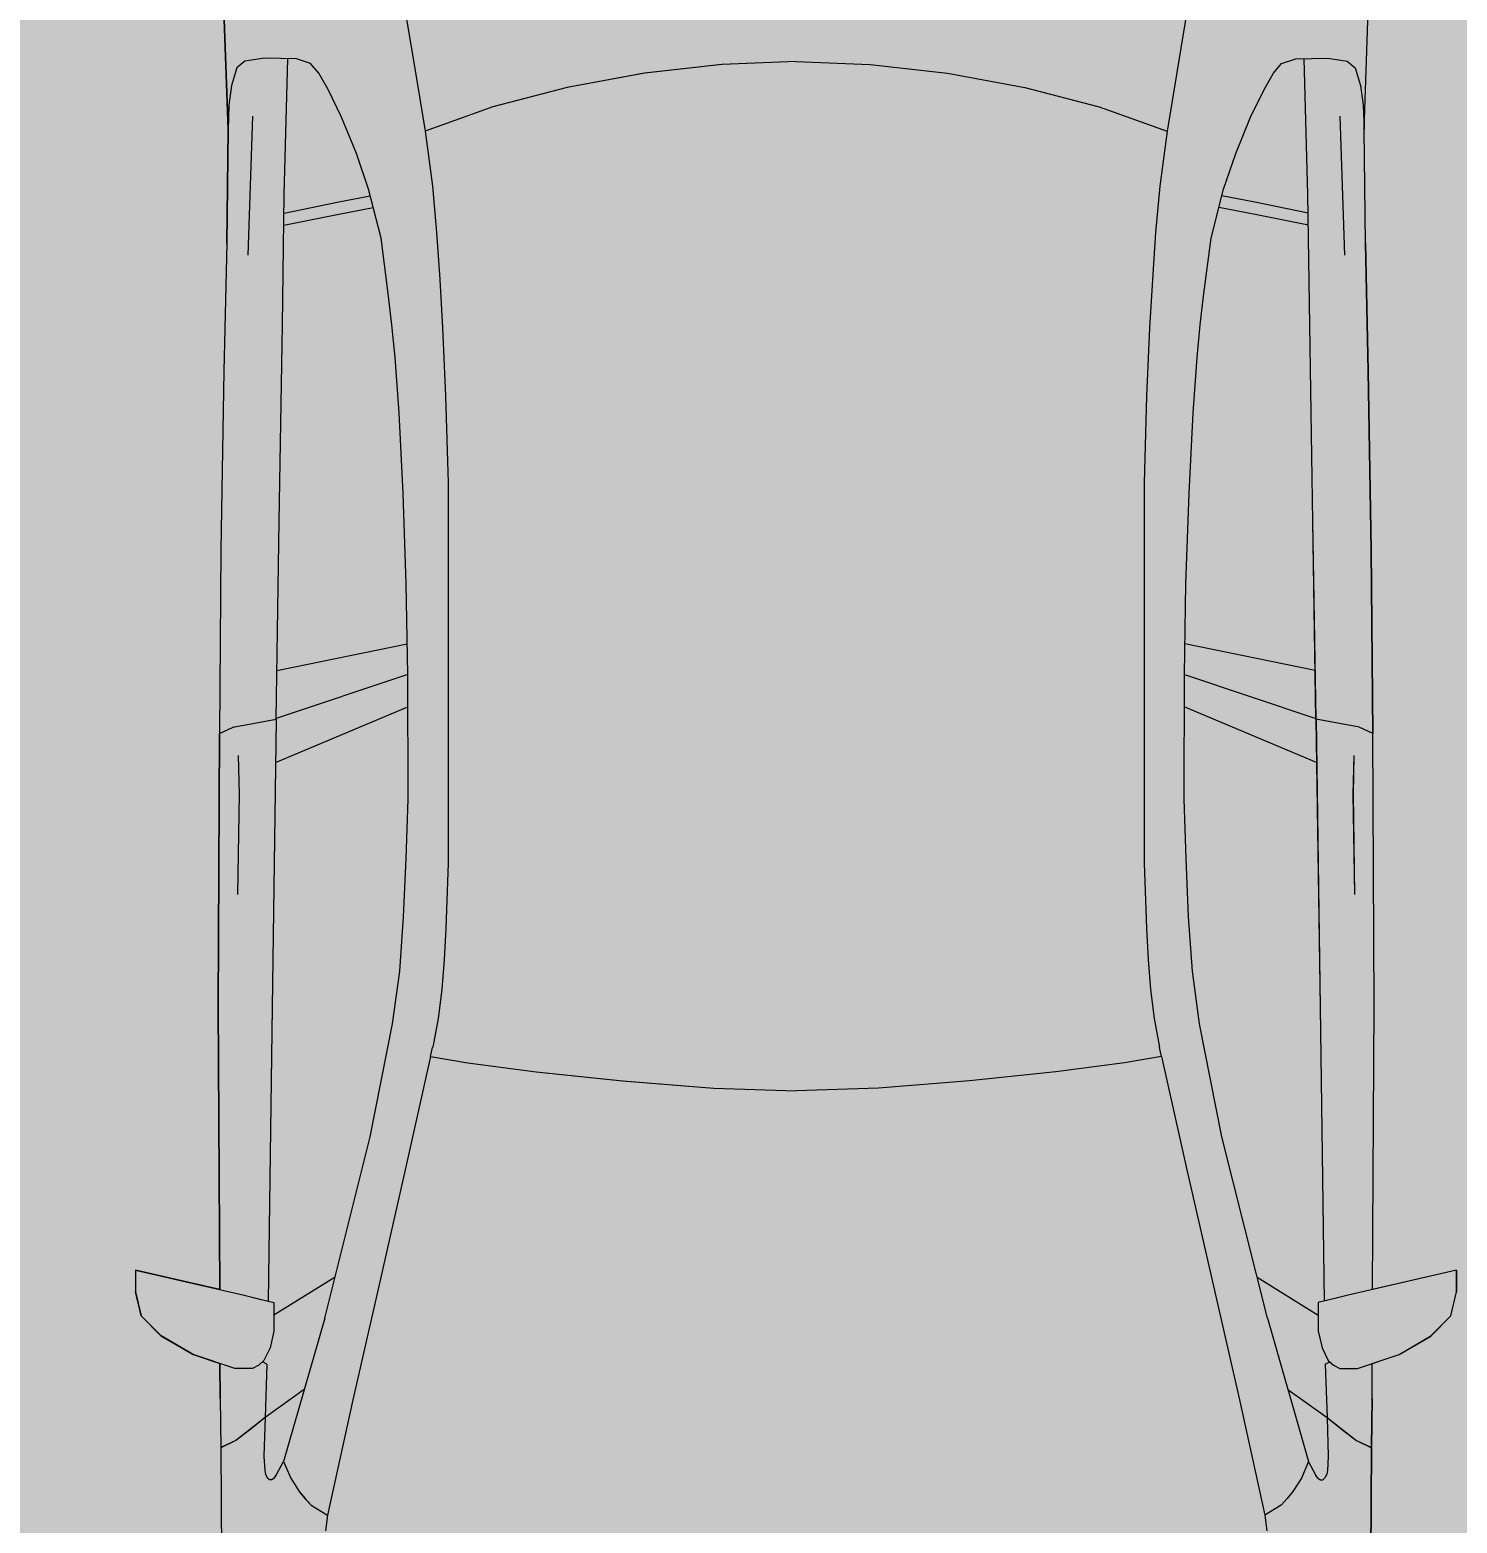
# Model space of a CAD drawing. Header units: millimetres. Extents: x 141848 to 1648660, y -821378 to -151356.
# Drawn here: x 175494 to 177758, y -269216 to -266847 of the extents above; entities that cross this region are included whole.
import ezdxf

# ---------------------------------------------------------------- set-up
doc = ezdxf.new("R2010")
doc.units = ezdxf.units.MM
doc.header["$MEASUREMENT"] = 0
for name, color, linetype in [('Cars', 7, 'Continuous'), ('Cotations - 1_100', 7, 'Continuous'), ('Extérieur - Environnement', 7, 'Continuous')]:
    doc.layers.add(name, color=color, linetype=linetype)
doc.styles.add('STYLE_GENERE_2', font='')
doc.styles.get('STYLE_GENERE_2').set_extended_font_data('Arial')
doc.dimstyles.new('STYLE_GENERE__2', dxfattribs={"dimtxt": 250, "dimasz": 190, "dimexe": 1.25, "dimexo": 0.625, "dimgap": 0, "dimtad": 1, "dimlfac": 0.001, "dimtxsty": 'STYLE_GENERE_2', "dimblk": 'ARROWHEAD_6', "dimblk1": 'ARROWHEAD_6', "dimblk2": 'ARROWHEAD_6', "dimcen": 2.5, "dimse1": 1, "dimse2": 1, "dimclrd": 7, "dimclre": 7, "dimclrt": 7, "dimazin": 3, "dimtfac": 1, "dimtmove": 0, "dimatfit": 3})

# ---------------------------------------------------------------- blocks, each defined once
blk = doc.blocks.new('Car 0025')
at = {"layer": 'Cars', "color": 7, "linetype": 'Continuous', "lineweight": 13}
for p, q in [((-652, 3786.7), (-615.8, 3571.1)), ((627.8, 3786.7), (591.6, 3571.1)), ((-920.3, 3683.6), (-913, 3480.7)), ((-913, 3480.7), (-920.3, 3683.6)), ((888.9, 3480.7), (896.1, 3683.6)), ((888.9, 3480.7), (896.1, 3683.6)), ((-899.1, 3578.6), (-907.5, 3550.6)), ((-886.4, 3589.1), (-899.1, 3578.6)), ((-855.4, 3593.9), (-886.4, 3589.1)), ((-804.8, 3592.7), (-855.4, 3593.9)), ((-824, 3377.8), (-818.1, 3593)), ((-782.3, 3585.5), (-804.8, 3592.7)), ((-769.3, 3570.3), (-782.3, 3585.5)), ((-129.6, 3584), (-252.3, 3570.1)), ((-12.1, 3588.7), (-129.6, 3584)), ((-12.1, 3588.7), (105.4, 3584)), ((105.4, 3584), (228.1, 3570.1)), ((745.1, 3570.3), (758.1, 3585.5)), ((758.1, 3585.5), (780.6, 3592.7)), ((780.6, 3592.7), (831.2, 3593.9)), ((799.8, 3377.8), (793.9, 3593)), ((831.2, 3593.9), (862.2, 3589.1)), ((862.2, 3589.1), (874.9, 3578.6)), ((874.9, 3578.6), (883.3, 3550.6)), ((-754.4, 3544.1), (-769.3, 3570.3)), ((-615.8, 3571.1), (-600.6, 3478)), ((-252.3, 3570.1), (-375.1, 3547.5)), ((228.1, 3570.1), (350.9, 3547.5)), ((591.6, 3571.1), (576.4, 3478)), ((730.2, 3544.1), (745.1, 3570.3)), ((-907.5, 3550.6), (-911.8, 3519.1)), ((-733, 3500.1), (-754.4, 3544.1)), ((-375.1, 3547.5), (-492.9, 3516.7)), ((350.9, 3547.5), (468.7, 3516.7)), ((708.8, 3500.1), (730.2, 3544.1)), ((883.3, 3550.6), (887.6, 3519.1)), ((-911.8, 3519.1), (-913, 3480.7)), ((-492.9, 3516.7), (-600.6, 3478)), ((468.7, 3516.7), (576.4, 3478)), ((887.6, 3519.1), (888.9, 3480.7)), ((-874.4, 3501.9), (-881.8, 3281.1)), ((-709.6, 3442.8), (-733, 3500.1)), ((685.4, 3442.8), (708.8, 3500.1)), ((850.2, 3501.9), (857.6, 3281.1)), ((-913, 3480.7), (-915.3, 3300.4)), ((-915.3, 3300.4), (-913, 3480.7)), ((-600.6, 3478), (-588.9, 3390.6)), ((576.4, 3478), (564.8, 3390.6)), ((891.1, 3300.4), (888.9, 3480.7)), ((891.1, 3300.4), (888.9, 3480.7)), ((-690.2, 3386.2), (-709.6, 3442.8)), ((666.1, 3386.2), (685.4, 3442.8)), ((-588.9, 3390.6), (-582.3, 3317.1)), ((564.8, 3390.6), (558.1, 3317.1)), ((-826.9, 3170.4), (-824, 3377.8)), ((-824.4, 3348), (-740, 3365.2)), ((-740, 3365.2), (-687.5, 3375.4)), ((-670.4, 3308.1), (-690.2, 3386.2)), ((646.2, 3308.1), (666.1, 3386.2)), ((715.8, 3365.2), (663.3, 3375.4)), ((800.2, 3348), (715.8, 3365.2)), ((802.7, 3170.4), (799.8, 3377.8)), ((-824.7, 3328.7), (-740.3, 3346)), ((-740.3, 3346), (-682.9, 3357.1)), ((716.1, 3346), (658.7, 3357.1)), ((800.5, 3328.7), (716.1, 3346)), ((-582.3, 3317.1), (-577.3, 3242.7)), ((558.1, 3317.1), (553.1, 3242.7)), ((-915.3, 3300.4), (-919.6, 3097.2)), ((-915.3, 3300.4), (-919.6, 3097.2)), ((-659, 3220.7), (-670.4, 3308.1)), ((634.8, 3220.7), (646.2, 3308.1)), ((895.4, 3097.2), (891.1, 3300.4)), ((891.1, 3300.4), (895.4, 3097.2)), ((-577.3, 3242.7), (-572.9, 3165.9)), ((553.1, 3242.7), (548.7, 3165.9)), ((-653.2, 3171.1), (-659, 3220.7)), ((629, 3171.1), (634.8, 3220.7)), ((-831.9, 2859.6), (-826.9, 3170.4)), ((-648.1, 3119.2), (-653.2, 3171.1)), ((-572.9, 3165.9), (-568.1, 3057.7)), ((548.7, 3165.9), (543.9, 3057.7)), ((623.9, 3119.2), (629, 3171.1)), ((807.7, 2859.6), (802.7, 3170.4)), ((-641.8, 3031.2), (-648.1, 3119.2)), ((617.6, 3031.2), (623.9, 3119.2)), ((-919.6, 3097.2), (-924.4, 2813.9)), ((-919.6, 3097.2), (-924.4, 2813.9)), ((900.2, 2813.9), (895.4, 3097.2)), ((895.4, 3097.2), (900.2, 2813.9)), ((-568.1, 3057.8), (-564.2, 2920.2)), ((543.9, 3057.8), (540, 2920.2)), ((-635.4, 2903.1), (-641.8, 3031.2)), ((611.2, 2903.1), (617.6, 3031.2)), ((-564.2, 2920.2), (-564.1, 2317.3)), ((540, 2920.2), (539.9, 2317.3)), ((-630.4, 2759.9), (-635.4, 2903.1)), ((606.2, 2759.9), (611.2, 2903.1)), ((-836.8, 2545.3), (-831.9, 2859.6)), ((812.6, 2545.3), (807.7, 2859.6)), ((-924.4, 2813.9), (-926.9, 2522.7)), ((-924.4, 2813.9), (-926.9, 2522.7)), ((902.7, 2522.7), (900.2, 2813.9)), ((900.2, 2813.9), (902.7, 2522.7)), ((-628, 2616.3), (-630.4, 2759.9)), ((603.8, 2616.3), (606.2, 2759.9)), ((-835.6, 2622.4), (-628.8, 2664.8)), ((811.4, 2622.4), (604.6, 2664.8)), ((-628, 2616.3), (-836.8, 2546.4)), ((-627.5, 2418.3), (-628, 2616.3)), ((603.3, 2418.3), (603.8, 2616.3)), ((603.8, 2616.3), (812.6, 2546.4)), ((-837.8, 2476.4), (-627.9, 2564.8)), ((813.6, 2476.4), (603.7, 2564.8)), ((-900, 2533.7), (-874.1, 2538.4)), ((-874.1, 2538.4), (-836.8, 2545.3)), ((-836.8, 2545.3), (-843.3, 2088.2)), ((812.6, 2545.3), (819.1, 2088.2)), ((849.9, 2538.4), (812.6, 2545.3)), ((875.8, 2533.7), (849.9, 2538.4)), ((-926.9, 2522.7), (-928.9, 2089.8)), ((-928.9, 2089.8), (-926.9, 2522.7)), ((-926.9, 2522.7), (-905.2, 2532.4)), ((-905.2, 2532.4), (-903.2, 2533)), ((-903.2, 2533), (-900, 2533.7)), ((879.1, 2533), (875.8, 2533.7)), ((881, 2532.4), (879.1, 2533)), ((902.7, 2522.7), (881, 2532.4)), ((904.7, 2089.8), (902.7, 2522.7)), ((904.7, 2089.8), (902.7, 2522.7)), ((-897, 2487.7), (-895.5, 2426.5)), ((872.8, 2487.7), (871.3, 2426.5)), ((-895.5, 2426.5), (-898.1, 2267.2)), ((-630.6, 2324.2), (-627.5, 2418.3)), ((606.4, 2324.2), (603.3, 2418.3)), ((871.3, 2426.5), (873.9, 2267.2)), ((-634.8, 2231.6), (-630.6, 2324.2)), ((610.6, 2231.6), (606.4, 2324.2)), ((-564.1, 2317.3), (-567.9, 2213)), ((539.9, 2317.3), (543.8, 2213)), ((-640.9, 2145.4), (-634.8, 2231.6)), ((616.7, 2145.4), (610.6, 2231.6)), ((-567.9, 2213), (-570.5, 2163.8)), ((543.8, 2213), (546.3, 2163.8)), ((-570.5, 2163.8), (-574.3, 2116.7)), ((546.3, 2163.8), (550.1, 2116.7)), ((-652.1, 2062.2), (-640.9, 2145.4)), ((627.9, 2062.2), (616.7, 2145.4)), ((-574.3, 2116.7), (-580.1, 2070.5)), ((550.1, 2116.7), (555.9, 2070.5)), ((-928.9, 2089.8), (-926.4, 1640.4)), ((-926.4, 1640.4), (-928.9, 2089.8)), ((-843.3, 2088.2), (-849.7, 1622.1)), ((819.1, 2088.2), (825.5, 1622.1)), ((902.2, 1640.4), (904.7, 2089.8)), ((902.2, 1640.4), (904.7, 2089.8)), ((-687.5, 1882.8), (-652.1, 2062.2)), ((-580.1, 2070.5), (-588.5, 2025.1)), ((555.9, 2070.5), (564.3, 2025.1)), ((663.3, 1882.8), (627.9, 2062.2)), ((-591.8, 2010.3), (-588.8, 2024.6)), ((-588.8, 2024.6), (-588.4, 2025.3)), ((564.6, 2024.6), (564.2, 2025.3)), ((567.6, 2010.3), (564.6, 2024.6)), ((-591.8, 2010.3), (-632, 1830.3)), ((-591.8, 2010.3), (-532.9, 2000.2)), ((-532.9, 2000.2), (-424.2, 1986.1)), ((508.7, 2000.2), (400, 1986.1)), ((567.6, 2010.3), (508.7, 2000.2)), ((567.6, 2010.3), (607.8, 1830.3)), ((-424.2, 1986.1), (-287.2, 1971.5)), ((-287.2, 1971.5), (-142.7, 1960.1)), ((263, 1971.5), (118.5, 1960.1)), ((400, 1986.1), (263, 1971.5)), ((-142.7, 1960.1), (-12.1, 1955.6)), ((118.5, 1960.1), (-12.1, 1955.6)), ((-759.7, 1595.1), (-687.5, 1882.8)), ((735.5, 1595.1), (663.3, 1882.8)), ((-632, 1830.3), (-674.2, 1645.7)), ((607.8, 1830.3), (650, 1645.7)), ((-926.4, 1640.4), (-1059.8, 1671.2)), ((-1059.8, 1671.2), (-1059.8, 1636.9)), ((-1059.8, 1671.2), (-887.7, 1631.5)), ((-1059.8, 1671.2), (-1059.8, 1636.9)), ((-743.3, 1660.3), (-840.5, 1599.8)), ((719.1, 1660.3), (816.3, 1599.8)), ((1035.6, 1671.2), (863.5, 1631.5)), ((1035.6, 1671.2), (902.2, 1640.4)), ((1035.6, 1636.9), (1035.6, 1671.2)), ((1035.6, 1671.2), (1035.6, 1636.9)), ((-1059.8, 1636.9), (-1050.9, 1598.8)), ((-1050.9, 1598.8), (-1059.8, 1636.9)), ((-674.2, 1645.7), (-715.3, 1465.4)), ((650, 1645.7), (691.1, 1465.4)), ((1026.7, 1598.8), (1035.6, 1636.9)), ((1026.7, 1598.8), (1035.6, 1636.9)), ((-887.7, 1631.5), (-864.6, 1626)), ((-864.6, 1626), (-840.5, 1619.8)), ((-840.5, 1619.8), (-840.5, 1574.6)), ((840.4, 1626), (816.3, 1619.8)), ((816.3, 1619.8), (816.3, 1574.6)), ((863.5, 1631.5), (840.4, 1626)), ((-1050.9, 1598.8), (-1019.1, 1566.8)), ((-1019.1, 1566.8), (-1050.9, 1598.8)), ((-759.7, 1595.1), (-825.1, 1368)), ((735.5, 1595.1), (800.9, 1368)), ((994.9, 1566.8), (1026.7, 1598.8)), ((994.9, 1566.8), (1026.7, 1598.8)), ((-1019.1, 1566.8), (-968.5, 1537.3)), ((-968.5, 1537.3), (-1019.1, 1566.8)), ((-840.5, 1574.6), (-846.5, 1548.1)), ((816.3, 1574.6), (822.3, 1548.1)), ((944.3, 1537.3), (994.9, 1566.8)), ((944.3, 1537.3), (994.9, 1566.8)), ((-846.5, 1548.1), (-856.3, 1528)), ((822.3, 1548.1), (832.1, 1528)), ((-968.5, 1537.3), (-926, 1523.1)), ((-902.5, 1515.3), (-968.5, 1537.3)), ((-926, 1523.1), (-925.7, 1467.7)), ((-925.7, 1467.7), (-926, 1523.1)), ((-864.4, 1520.4), (-874.6, 1515.3)), ((-856.3, 1528), (-864.4, 1520.4)), ((-851.4, 1522.3), (-858.6, 1525.8)), ((-851.4, 1522.3), (-854.4, 1437.8)), ((827.2, 1522.3), (834.4, 1525.8)), ((827.2, 1522.3), (830.2, 1437.8)), ((832.1, 1528), (840.2, 1520.4)), ((840.2, 1520.4), (850.4, 1515.3)), ((878.3, 1515.3), (944.3, 1537.3)), ((901.5, 1467.7), (901.8, 1523.1)), ((901.5, 1467.7), (901.8, 1523.1)), ((901.8, 1523.1), (944.3, 1537.3)), ((-874.6, 1515.3), (-902.5, 1515.3)), ((850.4, 1515.3), (878.3, 1515.3)), ((-792.3, 1482), (-854.4, 1437.8)), ((768.1, 1482), (830.2, 1437.8)), ((-925.7, 1467.7), (-924.7, 1389.7)), ((-925.7, 1467.7), (-924.7, 1389.7)), ((-715.3, 1465.4), (-755.5, 1282.4)), ((691.1, 1465.4), (731.3, 1282.4)), ((900.5, 1389.7), (901.5, 1467.7)), ((901.5, 1467.7), (900.5, 1389.7)), ((-854.4, 1437.8), (-879.3, 1417.7)), ((-854.4, 1437.8), (-856.2, 1376.4)), ((830.2, 1437.8), (855.1, 1417.7)), ((830.2, 1437.8), (832, 1376.4)), ((-900.9, 1401.3), (-924.7, 1389.7)), ((-879.3, 1417.7), (-900.9, 1401.3)), ((855.1, 1417.7), (876.7, 1401.3)), ((876.7, 1401.3), (900.5, 1389.7)), ((-924.7, 1389.7), (-920.5, 734.5)), ((-924.7, 1389.7), (-920.5, 734.5)), ((-856.2, 1376.4), (-855, 1353.4)), ((832, 1376.4), (830.8, 1353.4)), ((896.3, 734.5), (900.5, 1389.7)), ((900.5, 1389.7), (896.3, 734.5)), ((-855, 1353.4), (-853.9, 1347.6)), ((-836.8, 1345.8), (-832.5, 1354)), ((-832.4, 1354), (-825.1, 1368)), ((-825.1, 1368), (-813.7, 1341.5)), ((800.9, 1368), (789.5, 1341.5)), ((808.2, 1354), (800.9, 1368)), ((812.6, 1345.8), (808.3, 1354)), ((830.8, 1353.4), (829.7, 1347.6)), ((-853.9, 1347.6), (-851, 1342)), ((-847.5, 1338.9), (-851, 1342)), ((-843.8, 1338.8), (-847.5, 1338.9)), ((-839.9, 1341.4), (-843.8, 1338.8)), ((-839.9, 1341.4), (-836.8, 1345.8)), ((-813.7, 1341.5), (-800.3, 1320)), ((789.5, 1341.5), (776.1, 1320)), ((815.7, 1341.4), (812.6, 1345.8)), ((815.7, 1341.4), (819.6, 1338.8)), ((819.6, 1338.8), (823.3, 1338.9)), ((823.3, 1338.9), (826.8, 1342)), ((829.7, 1347.6), (826.8, 1342)), ((-800.3, 1320), (-791.1, 1308.8)), ((-791.1, 1308.8), (-781.4, 1298.4)), ((766.9, 1308.8), (757.2, 1298.4)), ((776.1, 1320), (766.9, 1308.8)), ((-781.4, 1298.4), (-755.5, 1282.4)), ((-755.5, 1282.4), (-758.8, 1257.5)), ((-755.5, 1282.4), (-755.5, 1282.4)), ((757.2, 1298.4), (731.3, 1282.4)), ((731.3, 1282.4), (734.6, 1257.5)), ((731.3, 1282.4), (731.3, 1282.4))]:
    blk.add_line(p, q, dxfattribs=at)
blk = doc.blocks.new('*D549')
at = {"layer": 'Cotations - 1_100', "color": 7, "linetype": 'Continuous', "lineweight": 5}
for p, q in [((170588.6, -259410.6), (170588.6, -259260.6)), ((170688.6, -259510.6), (170488.6, -259310.6)), ((170776.1, -259410.6), (170401.1, -259410.6)), ((170588.6, -271829.4), (170588.6, -259410.6)), ((170488.6, -271729.4), (170688.6, -271929.4)), ((170776.1, -271829.4), (170401.1, -271829.4)), ((170588.6, -271979.4), (170588.6, -271829.4))]:
    blk.add_line(p, q, dxfattribs=at)
at = {"layer": 'Cotations - 1_100', "color": 7, "lineweight": 5, "insert": (170538.6, -266047.4), "char_height": 250, "attachment_point": 7, "rotation": 90, "style": 'STYLE_GENERE_2'}
blk.add_mtext('\\A1;{\\pql;\\fArial|b0|i0|c0|p38;12,42}', dxfattribs=at)
blk = doc.blocks.new('ARROWHEAD_6')
at = {"color": 0, "linetype": 'Continuous', "lineweight": 0}
for p, q in [((-0.5, -0.5), (0.5, 0.5)), ((0, 0), (-1, 0))]:
    blk.add_line(p, q, dxfattribs=at)

msp = doc.modelspace()

# ---------------------------------------------------------------- hatches: boundary and pattern name
at = {"linetype": 'Continuous', "lineweight": 0, "true_color": 0x6f6f6f}
h = msp.add_hatch(color=8, dxfattribs=at)
h.paths.add_polyline_path([(141848.442, -295062.571), (269220.821, -293826.868), (269220.821, -270902.734), (268763.049, -270902.734), (254213.6, -271040.575), (254213.6, -163437.635), (153156.2, -163437.635), (153156.2, -271040.575), (153182.962, -271040.57), (153183.146, -272000.514, -0.40942736), (149183.681, -275935.042), (141848.442, -275935.042)])
h.paths.add_polyline_path([(158435.584, -260639.953), (155145.584, -260639.953), (155145.584, -248364.953), (155145.584, -243089.974), (155145.584, -242189.974), (158435.584, -242189.974)], flags=0)
h.paths.add_polyline_path([(161503.433, -171995.57), (161503.433, -193810.571), (161503.433, -230015.57), (161503.433, -260810.571), (196775.042, -260810.571), (196775.042, -222495.57), (186955.542, -222495.57), (186955.542, -218295.57), (196754.55, -218295.57), (196754.55, -208495.57), (196754.55, -204495.57), (193355.542, -204495.57), (193355.542, -195161.535), (195576.034, -195161.535), (195576.034, -189810.571), (217850.068, -189810.571), (217850.068, -262266.885), (245610.045, -262266.885), (245610.045, -253395.571), (245626.034, -253395.571), (246426.034, -253395.571), (247826.034, -253395.571), (247826.034, -248005.571), (247826.034, -246605.571), (245626.034, -246605.571), (245610.045, -246605.571), (245610.045, -171995.57), (212806.28, -171995.57)], flags=0)
h.paths.add_polyline_path([(162737.042, -269433.913, -0.09031866), (162858.773, -268727.623, -0.20144873), (163912.639, -267592.74, -0.10421145), (164718.006, -267415.055), (165317.979, -267409.371, -0.10404461), (166125.354, -267571.244, -0.23825546), (167284.257, -268953.318, -0.05518862), (167336.836, -269390.334), (167338.931, -269611.438), (167351.046, -270890.267), (167092.583, -271892.761, -0.26794919), (165370.083, -272909.124), (164770.11, -272914.808, -0.19371746), (163379.252, -272370.185, -0.07056876), (163028.663, -271931.262, -0.1316525), (162751.253, -270933.845)], flags=0)
h.paths.add_polyline_path([(175327.752, -275599.002, -0.4157911), (173316.986, -273599.031), (173316.986, -273452.052), (173330.488, -267377.824, -0.3805567), (175316.986, -265609.826), (175394.714, -265609.826), (175394.714, -270609.826), (190394.714, -270609.826), (190394.714, -265609.826), (195356.191, -265609.826, -0.41421356), (196856.191, -267109.826), (196856.191, -273660.699, -0.34550161), (195137.285, -275433.432)], flags=0)
h.paths.add_polyline_path([(205510.093, -271504.083, -0.13447393), (205230.948, -270484.937), (205230.948, -268984.937, -0.41421356), (207230.948, -266984.937), (207830.948, -266984.937, -0.41421356), (209830.948, -268984.937), (209830.948, -270484.937, -0.12882035), (209574.03, -271465.581, -0.27093629), (207830.948, -272484.937), (207230.948, -272484.937, -0.26498)], flags=0)
h.paths.add_polyline_path([(217862.687, -273329.325), (217869.949, -267730.336, -0.09856151), (218100.718, -266943.721), (218117.681, -266951.545, -0.258849), (219955.479, -265605.827), (219953.141, -265587.294), (220637.569, -265587.294), (220637.569, -265687.294), (220637.569, -270687.294), (250537.569, -270687.294), (250537.569, -265687.294), (252208.004, -265687.294), (254186.294, -265687.294), (254186.294, -267687.294), (254186.294, -271062.255, 0.00134576), (254186.323, -271073.021), (254197.209, -273095.233, -0.41421356), (252208.004, -275105.97), (243484.534, -275105.97, -0.00518896), (243431.438, -275116.103), (235447.992, -275196.191), (220071.012, -275253.24, -0.38655333), (217873.089, -273475.385, -0.02518922)], flags=0)

# ---------------------------------------------------------------- linework, layer by layer
at = {"layer": 'Extérieur - Environnement', "color": 7, "linetype": 'Continuous', "lineweight": 13}
for p, q in [((176069.628, -266699.145), (176105.801, -266914.757)), ((177349.441, -266699.145), (177313.268, -266914.757)), ((175801.325, -266802.209), (175808.586, -267005.182)), ((175808.586, -267005.182), (175801.325, -266802.209)), ((177610.483, -267005.182), (177617.744, -266802.209)), ((177610.483, -267005.182), (177617.744, -266802.209)), ((175822.578, -266907.239), (175814.173, -266935.244)), ((175835.279, -266896.747), (175822.578, -266907.239)), ((175866.256, -266891.975), (175835.279, -266896.747)), ((175916.87, -266893.182), (175866.256, -266891.975)), ((175897.665, -267108.099), (175903.488, -266892.863)), ((175939.345, -266900.359), (175916.87, -266893.182)), ((175952.343, -266915.534), (175939.345, -266900.359)), ((176105.801, -266914.757), (176121.014, -267007.801)), ((176591.999, -266901.845), (176469.316, -266915.731)), ((176709.534, -266897.126), (176591.999, -266901.845)), ((176709.534, -266897.126), (176827.07, -266901.845)), ((176827.07, -266901.845), (176949.753, -266915.731)), ((177313.268, -266914.757), (177298.055, -267007.801)), ((177466.726, -266915.534), (177479.724, -266900.359)), ((177479.724, -266900.359), (177502.199, -266893.182)), ((177502.199, -266893.182), (177552.813, -266891.975)), ((177521.404, -267108.099), (177515.581, -266892.863)), ((177552.813, -266891.975), (177583.79, -266896.747)), ((177583.79, -266896.747), (177596.491, -266907.239)), ((177596.491, -266907.239), (177604.896, -266935.244)), ((175814.173, -266935.244), (175809.859, -266966.747)), ((175967.237, -266941.727), (175952.343, -266915.534)), ((176346.561, -266938.334), (176228.712, -266969.199)), ((176469.316, -266915.731), (176346.561, -266938.334)), ((176949.753, -266915.731), (177072.508, -266938.334)), ((177072.508, -266938.334), (177190.357, -266969.199)), ((177451.832, -266941.727), (177466.726, -266915.534)), ((177604.896, -266935.244), (177609.21, -266966.747)), ((175988.642, -266985.75), (175967.237, -266941.727)), ((177430.427, -266985.75), (177451.832, -266941.727)), ((175809.859, -266966.747), (175808.586, -267005.182)), ((175847.252, -266983.945), (175839.835, -267204.725)), ((176012.056, -267043.022), (175988.642, -266985.75)), ((176228.712, -266969.199), (176121.014, -267007.801)), ((177190.357, -266969.199), (177298.055, -267007.801)), ((177407.013, -267043.022), (177430.427, -266985.75)), ((177571.817, -266983.945), (177579.234, -267204.725)), ((177609.21, -266966.747), (177610.483, -267005.182)), ((175808.586, -267005.182), (175806.372, -267185.487)), ((175806.372, -267185.487), (175808.586, -267005.182)), ((176121.014, -267007.801), (176132.686, -267095.228)), ((177298.055, -267007.801), (177286.383, -267095.228)), ((177612.697, -267185.487), (177610.483, -267005.182)), ((177612.697, -267185.487), (177610.483, -267005.182)), ((176031.386, -267099.683), (176012.056, -267043.022)), ((177387.683, -267099.683), (177407.013, -267043.022)), ((176051.22, -267177.701), (176031.386, -267099.683)), ((176132.684, -267095.211), (176139.377, -267168.735)), ((177286.385, -267095.211), (177279.692, -267168.735)), ((177367.849, -267177.701), (177387.683, -267099.683)), ((175894.732, -267315.416), (175897.665, -267108.099)), ((175897.244, -267137.834), (175981.632, -267120.602)), ((175981.632, -267120.602), (176034.113, -267110.411)), ((177437.437, -267120.602), (177384.956, -267110.411)), ((177521.825, -267137.834), (177437.437, -267120.602)), ((177524.337, -267315.416), (177521.404, -267108.099)), ((175896.971, -267157.127), (175981.359, -267139.896)), ((175981.359, -267139.896), (176038.774, -267128.746)), ((177437.71, -267139.896), (177380.295, -267128.746)), ((177522.098, -267157.127), (177437.71, -267139.896)), ((176139.376, -267168.721), (176144.343, -267243.196)), ((177279.693, -267168.721), (177274.726, -267243.196)), ((175806.372, -267185.487), (175802.023, -267388.698)), ((175806.372, -267185.487), (175802.023, -267388.698)), ((176062.629, -267265.192), (176051.22, -267177.701)), ((177356.44, -267265.192), (177367.849, -267177.701)), ((177617.046, -267388.698), (177612.697, -267185.487)), ((177612.697, -267185.487), (177617.046, -267388.698)), ((176144.343, -267243.192), (176148.746, -267319.989)), ((177274.726, -267243.192), (177270.323, -267319.989)), ((176068.476, -267314.77), (176062.629, -267265.192)), ((177350.593, -267314.77), (177356.44, -267265.192)), ((175889.772, -267626.213), (175894.732, -267315.416)), ((176073.57, -267366.608), (176068.476, -267314.77)), ((177345.499, -267366.608), (177350.593, -267314.77)), ((177529.297, -267626.213), (177524.337, -267315.416)), ((176148.746, -267319.979), (176153.511, -267428.1)), ((177270.323, -267319.979), (177265.558, -267428.1)), ((175802.023, -267388.698), (175797.237, -267671.932)), ((175802.023, -267388.698), (175797.237, -267671.932)), ((176079.807, -267454.622), (176073.57, -267366.608)), ((177339.262, -267454.622), (177345.499, -267366.608)), ((177621.832, -267671.932), (177617.046, -267388.698)), ((177617.046, -267388.698), (177621.832, -267671.932)), ((176153.511, -267428.096), (176157.482, -267565.617)), ((177265.558, -267428.096), (177261.587, -267565.617)), ((176086.194, -267582.751), (176079.807, -267454.622)), ((177332.875, -267582.751), (177339.262, -267454.622)), ((176157.482, -267565.617), (176157.521, -268168.583)), ((177261.587, -267565.617), (177261.548, -268168.583)), ((176091.194, -267725.992), (176086.194, -267582.751)), ((177327.875, -267725.992), (177332.875, -267582.751)), ((175884.812, -267940.513), (175889.772, -267626.213)), ((177534.257, -267940.513), (177529.297, -267626.213)), ((175797.237, -267671.932), (175794.719, -267963.179)), ((175797.237, -267671.932), (175794.719, -267963.179)), ((177624.35, -267963.179), (177621.832, -267671.932)), ((177621.832, -267671.932), (177624.35, -267963.179)), ((176093.617, -267869.522), (176091.194, -267725.992)), ((177325.452, -267869.522), (177327.875, -267725.992)), ((175886.028, -267863.438), (176092.799, -267821.075)), ((177533.041, -267863.438), (177326.27, -267821.075)), ((176093.617, -267869.522), (175884.829, -267939.422)), ((176094.156, -268067.536), (176093.617, -267869.522)), ((177324.913, -268067.536), (177325.452, -267869.522)), ((177325.452, -267869.522), (177534.24, -267939.422)), ((175883.84, -268009.492), (176093.757, -267921.066)), ((177535.229, -268009.492), (177325.312, -267921.066)), ((175794.719, -267963.179), (175816.428, -267953.414)), ((175816.428, -267953.414), (175818.383, -267952.848)), ((175818.383, -267952.848), (175821.641, -267952.153)), ((175821.641, -267952.153), (175847.554, -267947.497)), ((175847.554, -267947.497), (175884.812, -267940.513)), ((175884.812, -267940.513), (175878.373, -268397.667)), ((177534.257, -267940.513), (177540.696, -268397.667)), ((177571.515, -267947.497), (177534.257, -267940.513)), ((177597.428, -267952.153), (177571.515, -267947.497)), ((177600.686, -267952.848), (177597.428, -267952.153)), ((177602.641, -267953.414), (177600.686, -267952.848)), ((177624.35, -267963.179), (177602.641, -267953.414)), ((175794.719, -267963.179), (175792.751, -268396.057)), ((175792.751, -268396.057), (175794.719, -267963.179)), ((177626.318, -268396.057), (177624.35, -267963.179)), ((177626.318, -268396.057), (177624.35, -267963.179)), ((175824.613, -267998.102), (175826.112, -268059.366)), ((177594.456, -267998.102), (177592.957, -268059.366)), ((175826.112, -268059.366), (175823.536, -268218.695)), ((176091.005, -268161.626), (176094.156, -268067.536)), ((177328.064, -268161.626), (177324.913, -268067.536)), ((177592.957, -268059.366), (177595.533, -268218.695)), ((176086.81, -268254.25), (176091.005, -268161.626)), ((176157.521, -268168.583), (176153.684, -268272.869)), ((177261.548, -268168.583), (177265.385, -268272.869)), ((177332.259, -268254.25), (177328.064, -268161.626)), ((176080.711, -268340.402), (176086.81, -268254.25)), ((177338.358, -268340.402), (177332.259, -268254.25)), ((176153.684, -268272.861), (176151.15, -268322.037)), ((177265.385, -268272.861), (177267.919, -268322.037)), ((176151.151, -268322.021), (176147.353, -268369.172)), ((177267.918, -268322.021), (177271.716, -268369.172)), ((176069.565, -268423.653), (176080.711, -268340.402)), ((177349.504, -268423.653), (177338.358, -268340.402)), ((176147.354, -268369.15), (176141.531, -268415.392)), ((177271.715, -268369.15), (177277.538, -268415.392)), ((175792.751, -268396.057), (175795.229, -268845.441)), ((175795.229, -268845.441), (175792.751, -268396.057)), ((175878.373, -268397.667), (175871.926, -268863.714)), ((177540.696, -268397.667), (177547.143, -268863.714)), ((177623.84, -268845.441), (177626.318, -268396.057)), ((177623.84, -268845.441), (177626.318, -268396.057)), ((176034.149, -268603.04), (176069.565, -268423.653)), ((176141.531, -268415.392), (176133.101, -268460.76)), ((177277.538, -268415.392), (177285.968, -268460.76)), ((177384.92, -268603.04), (177349.504, -268423.653)), ((176129.801, -268475.566), (176089.643, -268655.526)), ((176129.801, -268475.566), (176132.879, -268461.25)), ((176129.801, -268475.566), (176188.771, -268485.628)), ((176132.879, -268461.25), (176133.187, -268460.57)), ((177289.268, -268475.566), (177230.298, -268485.628)), ((177286.19, -268461.25), (177285.882, -268460.57)), ((177289.268, -268475.566), (177286.19, -268461.25)), ((177289.268, -268475.566), (177329.426, -268655.526)), ((176188.771, -268485.628), (176297.388, -268499.786)), ((176297.388, -268499.786), (176434.472, -268514.384)), ((177121.681, -268499.786), (176984.597, -268514.384)), ((177230.298, -268485.628), (177121.681, -268499.786)), ((176434.472, -268514.384), (176578.917, -268525.771)), ((176984.597, -268514.384), (176840.152, -268525.771)), ((176578.917, -268525.771), (176709.534, -268530.294)), ((176840.152, -268525.771), (176709.534, -268530.294)), ((175961.949, -268890.783), (176034.149, -268603.04)), ((177457.12, -268890.783), (177384.92, -268603.04)), ((176089.643, -268655.526), (176047.463, -268840.117)), ((177329.426, -268655.526), (177371.606, -268840.117)), ((175795.229, -268845.441), (175661.857, -268814.641)), ((175661.857, -268814.641), (175661.857, -268848.929)), ((175661.857, -268814.641), (175833.892, -268854.37)), ((175661.857, -268814.641), (175661.857, -268848.929)), ((175978.323, -268825.526), (175881.141, -268886.011)), ((177440.746, -268825.526), (177537.928, -268886.011)), ((177757.212, -268814.641), (177585.177, -268854.37)), ((177757.212, -268814.641), (177623.84, -268845.441)), ((177757.212, -268848.929), (177757.212, -268814.641)), ((177757.212, -268814.641), (177757.212, -268848.929)), ((175661.857, -268848.929), (175670.717, -268887.061)), ((175670.717, -268887.061), (175661.857, -268848.929)), ((175833.892, -268854.37), (175857.021, -268859.874)), ((176047.463, -268840.117), (176006.313, -269020.407)), ((177371.606, -268840.117), (177412.756, -269020.407)), ((177585.177, -268854.37), (177562.048, -268859.874)), ((177748.352, -268887.061), (177757.212, -268848.929)), ((177748.352, -268887.061), (177757.212, -268848.929)), ((175857.021, -268859.874), (175881.141, -268866.089)), ((175881.141, -268866.089), (175881.141, -268911.236)), ((177562.048, -268859.874), (177537.928, -268866.089)), ((177537.928, -268866.089), (177537.928, -268911.236)), ((175670.717, -268887.061), (175702.575, -268919.021)), ((175702.575, -268919.021), (175670.717, -268887.061)), ((175961.949, -268890.783), (175896.535, -269117.89)), ((177457.12, -268890.783), (177522.534, -269117.89)), ((177716.494, -268919.021), (177748.352, -268887.061)), ((177716.494, -268919.021), (177748.352, -268887.061)), ((175702.575, -268919.021), (175753.115, -268948.512)), ((175753.115, -268948.512), (175702.575, -268919.021)), ((175881.141, -268911.236), (175875.13, -268937.763)), ((177537.928, -268911.236), (177543.939, -268937.763)), ((177665.954, -268948.512), (177716.494, -268919.021)), ((177665.954, -268948.512), (177716.494, -268919.021)), ((175753.115, -268948.512), (175795.629, -268962.73)), ((175819.091, -268970.577), (175753.115, -268948.512)), ((175875.13, -268937.763), (175865.322, -268957.87)), ((177543.939, -268937.763), (177553.747, -268957.87)), ((177599.978, -268970.577), (177665.954, -268948.512)), ((177623.44, -268962.73), (177665.954, -268948.512)), ((175795.629, -268962.73), (175795.886, -269018.139)), ((175795.886, -269018.139), (175795.629, -268962.73)), ((175847.075, -268970.511), (175819.091, -268970.577)), ((175857.247, -268965.404), (175847.075, -268970.511)), ((175865.322, -268957.87), (175857.247, -268965.404)), ((175870.199, -268963.547), (175862.994, -268960.041)), ((175870.199, -268963.547), (175867.23, -269048.085)), ((177548.87, -268963.547), (177556.075, -268960.041)), ((177548.87, -268963.547), (177551.839, -269048.085)), ((177553.747, -268957.87), (177561.822, -268965.404)), ((177561.822, -268965.404), (177571.994, -268970.511)), ((177571.994, -268970.511), (177599.978, -268970.577)), ((177623.183, -269018.139), (177623.44, -268962.73)), ((177623.183, -269018.139), (177623.44, -268962.73)), ((175795.886, -269018.139), (175796.938, -269096.19)), ((175795.886, -269018.139), (175796.938, -269096.19)), ((175929.378, -269003.863), (175867.23, -269048.085)), ((176006.313, -269020.407), (175966.148, -269203.417)), ((177412.756, -269020.407), (177452.921, -269203.417)), ((177489.691, -269003.863), (177551.839, -269048.085)), ((177622.131, -269096.19), (177623.183, -269018.139)), ((177623.183, -269018.139), (177622.131, -269096.19)), ((175842.369, -269068.108), (175820.773, -269084.584)), ((175867.23, -269048.085), (175842.369, -269068.108)), ((175867.23, -269048.085), (175865.396, -269109.46)), ((177551.839, -269048.085), (177576.7, -269068.108)), ((177551.839, -269048.085), (177553.673, -269109.46)), ((177576.7, -269068.108), (177598.296, -269084.584)), ((175820.773, -269084.584), (175796.938, -269096.19)), ((177598.296, -269084.584), (177622.131, -269096.19)), ((175796.938, -269096.19), (175801.089, -269751.346)), ((175796.938, -269096.19), (175801.089, -269751.346)), ((175865.396, -269109.46), (175866.675, -269132.476)), ((175889.186, -269131.807), (175896.535, -269117.89)), ((175896.535, -269117.89), (175907.98, -269144.333)), ((177522.534, -269117.89), (177511.089, -269144.333)), ((177529.883, -269131.807), (177522.534, -269117.89)), ((177553.673, -269109.46), (177552.394, -269132.476)), ((177617.98, -269751.346), (177622.131, -269096.19)), ((177622.131, -269096.19), (177617.98, -269751.346)), ((175866.675, -269132.476), (175867.713, -269138.231)), ((175867.713, -269138.231), (175870.636, -269143.895)), ((175881.742, -269144.454), (175884.833, -269140.094)), ((175884.833, -269140.094), (175889.181, -269131.807)), ((177534.236, -269140.094), (177529.888, -269131.807)), ((177537.327, -269144.454), (177534.236, -269140.094)), ((177551.356, -269138.231), (177548.433, -269143.895)), ((177552.394, -269132.476), (177551.356, -269138.231)), ((175874.096, -269146.967), (175870.636, -269143.895)), ((175877.845, -269147.001), (175874.096, -269146.967)), ((175881.742, -269144.454), (175877.845, -269147.001)), ((175907.98, -269144.333), (175921.324, -269165.841)), ((177511.089, -269144.333), (177497.745, -269165.841)), ((177537.327, -269144.454), (177541.224, -269147.001)), ((177541.224, -269147.001), (177544.973, -269146.967)), ((177544.973, -269146.967), (177548.433, -269143.895)), ((175921.324, -269165.841), (175930.52, -269177.038)), ((175930.52, -269177.038), (175940.24, -269187.476)), ((175940.24, -269187.476), (175966.148, -269203.417)), ((177478.829, -269187.476), (177452.921, -269203.417)), ((177488.549, -269177.038), (177478.829, -269187.476)), ((177497.745, -269165.841), (177488.549, -269177.038)), ((175966.148, -269203.417), (175962.858, -269228.342)), ((175966.161, -269203.417), (175966.148, -269203.417)), ((177452.908, -269203.417), (177452.921, -269203.417)), ((177452.921, -269203.417), (177456.211, -269228.342))]:
    msp.add_line(p, q, dxfattribs=at)

# ---------------------------------------------------------------- block references
at = {"layer": 'Cars', "color": 7, "linetype": 'Continuous', "lineweight": 5, "zscale": 1000}
msp.add_blockref('Car 0025', (176721.633, -270485.849), dxfattribs=at)

# ---------------------------------------------------------------- dimensions: what is measured, and where the dimension line sits
at = {"layer": 'Cotations - 1_100', "color": 7, "linetype": 'Continuous', "lineweight": 5}
dim = msp.add_linear_dim(base=(170588.579, -259410.571), p1=(173777.126, -271829.431), p2=(195375.042, -259410.571), angle=90, dimstyle='STYLE_GENERE__2', dxfattribs=at)
dim.commit()
dim.dimension.update_dxf_attribs({"geometry": '*D549', "text_midpoint": (170413.579, -265627.429), "dimtype": 160, "text_rotation": 90})

doc.saveas('drawing.dxf')
